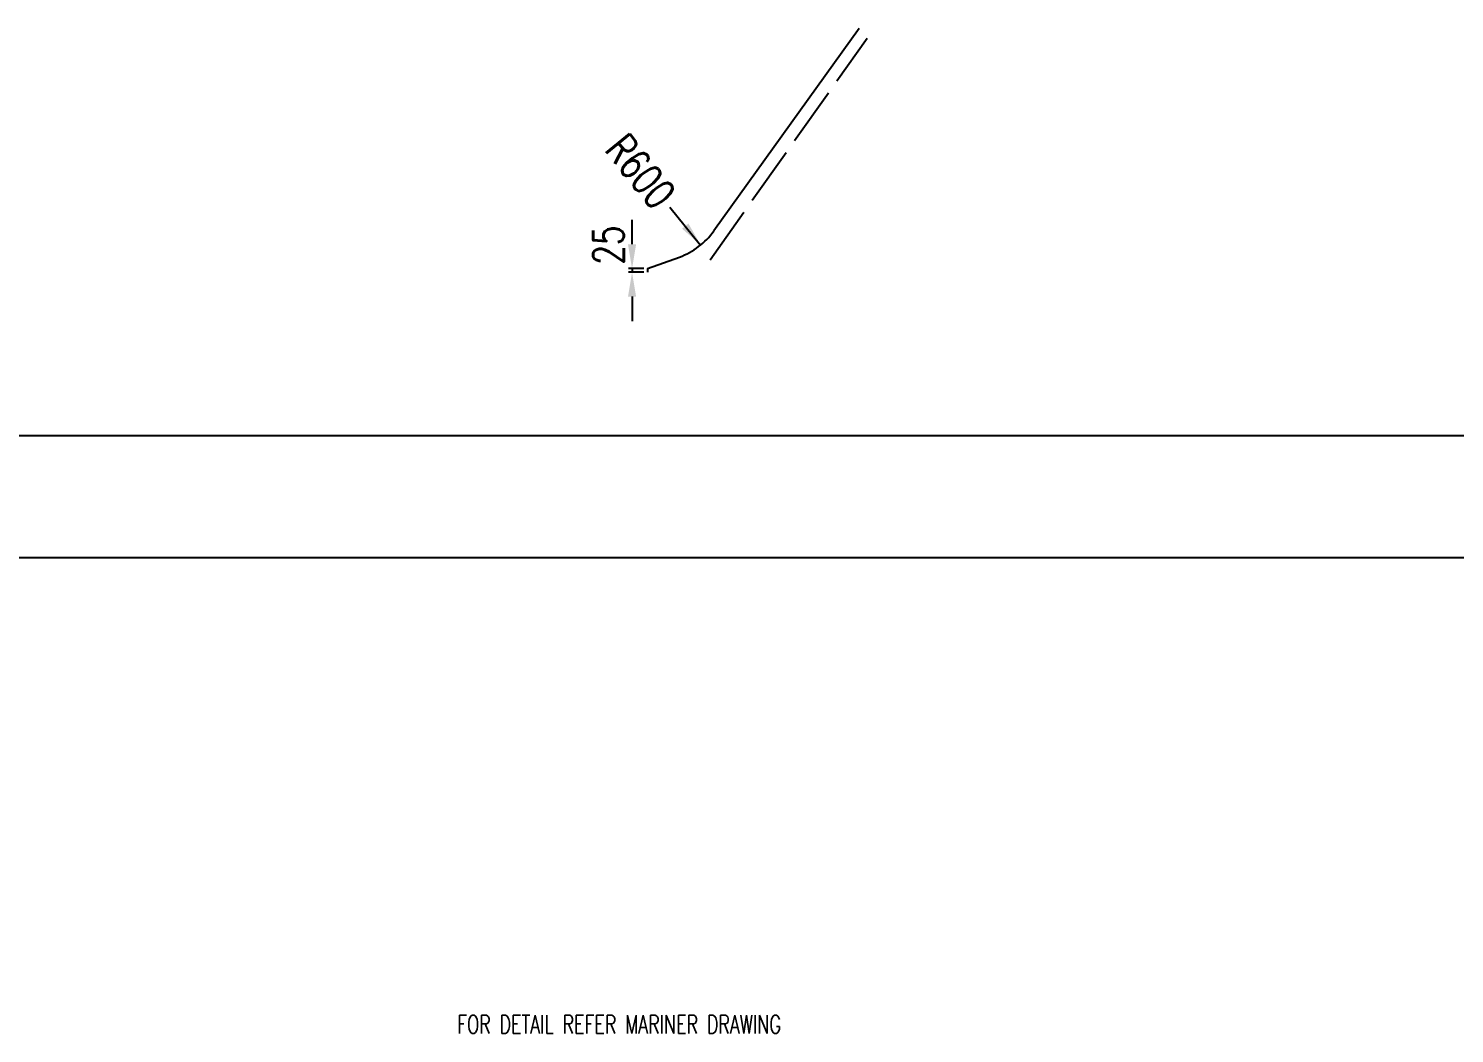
# Model space of a CAD drawing. Extents: x 373818 to 564480, y 322172 to 634257.
# Drawn here: x 432987 to 444682, y 347065 to 355310 of the extents above; entities that cross this region are included whole.
import ezdxf

# ---------------------------------------------------------------- set-up
doc = ezdxf.new("R2010")
doc.units = 0
doc.header["$LTSCALE"] = 40
doc.header["$MEASUREMENT"] = 0
doc.linetypes.add('ACAD_ISO02W100', pattern=[15, 12, -3])
doc.layers.get('0').update_dxf_attribs({"linetype": 'CONTINUOUS'})
doc.layers.get('DEFPOINTS').update_dxf_attribs({"linetype": 'CONTINUOUS'})
for name, color, linetype in [('BT_ENG', 7, 'CONTINUOUS'), ('C-CON', 4, 'CONTINUOUS'), ('C-DAS', 4, 'ACAD_ISO02W100')]:
    doc.layers.add(name, color=color, linetype=linetype)
doc.styles.add('ROMANS', font='romans.shx', dxfattribs={"width": 0.75, "height": 250, "bigfont": 'hzdx.shx'})
doc.dimstyles.new('DM-100', dxfattribs={"dimscale": 0, "dimtxt": 250, "dimasz": 200, "dimexe": 30, "dimexo": 30, "dimgap": 50, "dimtad": 1, "dimdec": 0, "dimzin": 0, "dimdsep": 46, "dimtxsty": 'ROMANS', "dimcen": 0, "dimclrd": 1, "dimclre": 1, "dimclrt": 1, "dimadec": 0, "dimazin": 0, "dimtfac": 1, "dimtdec": 0, "dimtmove": 0, "dimatfit": 3, "dimfxl": 1, "dimtolj": 1, "dimtzin": 0, "dimarcsym": 0})

# ---------------------------------------------------------------- blocks, each defined once
blk = doc.blocks.new('*D126')
at = {"color": 1, "linetype": 'ByBlock', "transparency": 16777216}
blk.add_line((438246.9159325937, 344664.1178695883), (438499.7791315096, 344354.1820655352), dxfattribs=at)
blk.add_solid([(438399.1755157228, 344530.2219008048), (438347.5195483806, 344488.0780343188), (438499.7791315096, 344354.1820655352)], dxfattribs=at)
at = {"layer": 'DEFPOINTS', "color": 0, "linetype": 'ByBlock', "transparency": 16777216}
for p in [(438120.4843331357, 344819.0857716149), (438499.7791315096, 344354.1820655352)]:
    blk.add_point(p, dxfattribs=at)
at = {"color": 1, "linetype": 'ByBlock', "transparency": 16777216, "insert": (438006.4701229103, 344958.8336118353), "char_height": 250, "attachment_point": 5, "rotation": 309.2095157245626, "style": 'ROMANS'}
blk.add_mtext('\\A1;R600', dxfattribs=at)
blk = doc.blocks.new('*D127')
at = {"color": 1, "linetype": 'ByBlock', "transparency": 16777216}
for p, q in [((437937.0843153833, 344360.3830582126), (437937.0843153833, 344560.3830582125)), ((438034.9961420273, 344160.3830582125), (437907.0843153833, 344160.3830582125)), ((438034.9961420273, 344130.3830582125), (437907.0843153833, 344130.3830582125)), ((437937.0843153833, 344160.3830582125), (437937.0843153833, 344130.3830582125)), ((437937.0843153833, 344160.3830582125), (437937.0843153833, 344130.3830582125)), ((437937.0843153833, 343930.3830582125), (437937.0843153833, 343730.3830582125))]:
    blk.add_line(p, q, dxfattribs=at)
for points in [[(437903.75098205, 344360.3830582126), (437970.4176487166, 344360.3830582126), (437937.0843153833, 344160.3830582125)], [(437903.75098205, 343930.3830582125), (437970.4176487166, 343930.3830582125), (437937.0843153833, 344130.3830582125)]]:
    blk.add_solid(points, dxfattribs=at)
at = {"layer": 'DEFPOINTS', "color": 0, "linetype": 'ByBlock', "transparency": 16777216}
for p in [(437937.0843153833, 344130.3830582125), (438064.9961420274, 344160.3830582125), (438064.9961420274, 344130.3830582125)]:
    blk.add_point(p, dxfattribs=at)
at = {"color": 1, "linetype": 'ByBlock', "transparency": 16777216, "insert": (437743.4370474578, 344353.6281671175), "char_height": 250, "attachment_point": 5, "rotation": 90, "style": 'ROMANS'}
blk.add_mtext('\\A1;25', dxfattribs=at)

msp = doc.modelspace()

# ---------------------------------------------------------------- linework, layer by layer
for p, q in [((439799.4565683622, 355310.3462229957), (438608.0217087729, 353649.4135995797)), ((438064.9961420274, 353340.4355026354), (438325.6964191311, 353435.3226435662))]:
    msp.add_line(p, q)
at = {"color": 2}
msp.add_line((418280.0053250677, 350971.5503269851), (563380.0053250678, 350971.5503269882), dxfattribs=at)
msp.add_arc((438120.4843331357, 353999.1382160378), 600, 290.0000000000028, 324.3470351407295)
at = {"layer": 'BT_ENG'}
msp.add_line((415780.0053250677, 351971.5503269881), (564380.0053250679, 351971.5503269881), dxfattribs=at)
at = {"layer": 'C-CON'}
msp.add_line((438064.9961420274, 353340.4355026354), (438064.9961420274, 353310.4355026353), dxfattribs=at)
at = {"layer": 'C-DAS'}
msp.add_line((438576.5059503154, 353412.3610909027), (439864.9961420273, 355231.0136719521), dxfattribs=at)
at = {"layer": 'DEFPOINTS', "color": 0, "linetype": 'ByBlock'}
msp.add_point((438900.6107630829, 354240.4123346609), dxfattribs=at)

# ---------------------------------------------------------------- texts
at = {"style": 'ROMANS', "width": 0.7}
msp.add_text('FOR DETAIL REFER MARINER DRAWING', height=150, dxfattribs=at).set_placement((436503.491868563, 347065.4171866151, -50.00000000000852))

# ---------------------------------------------------------------- dimensions: what is measured, and where the dimension line sits
dim = msp.add_radius_dim(center=(438120.4843331357, 353999.1382160378), mpoint=(438499.7791315096, 353534.2345099581), dimstyle='DM-100', override={"dimscale": 1, "dimtmove": 1})
dim.commit()
dim.dimension.update_dxf_attribs({"geometry": '*D126', "text_midpoint": (438006.4701229103, 354138.8860562581), "dimtype": 164, "insert": (0, 9180.05244442285)})
dim = msp.add_linear_dim(base=(437937.0843153833, 353310.4355026353), p1=(438064.9961420274, 353340.4355026354), p2=(438064.9961420274, 353310.4355026353), angle=90, text='25', dimstyle='DM-100', override={"dimscale": 1, "dimtmove": 1})
dim.commit()
dim.dimension.update_dxf_attribs({"geometry": '*D127', "text_midpoint": (437743.4370474578, 353533.6806115404), "dimtype": 160, "insert": (0, 9180.05244442285)})

doc.saveas('drawing.dxf')
